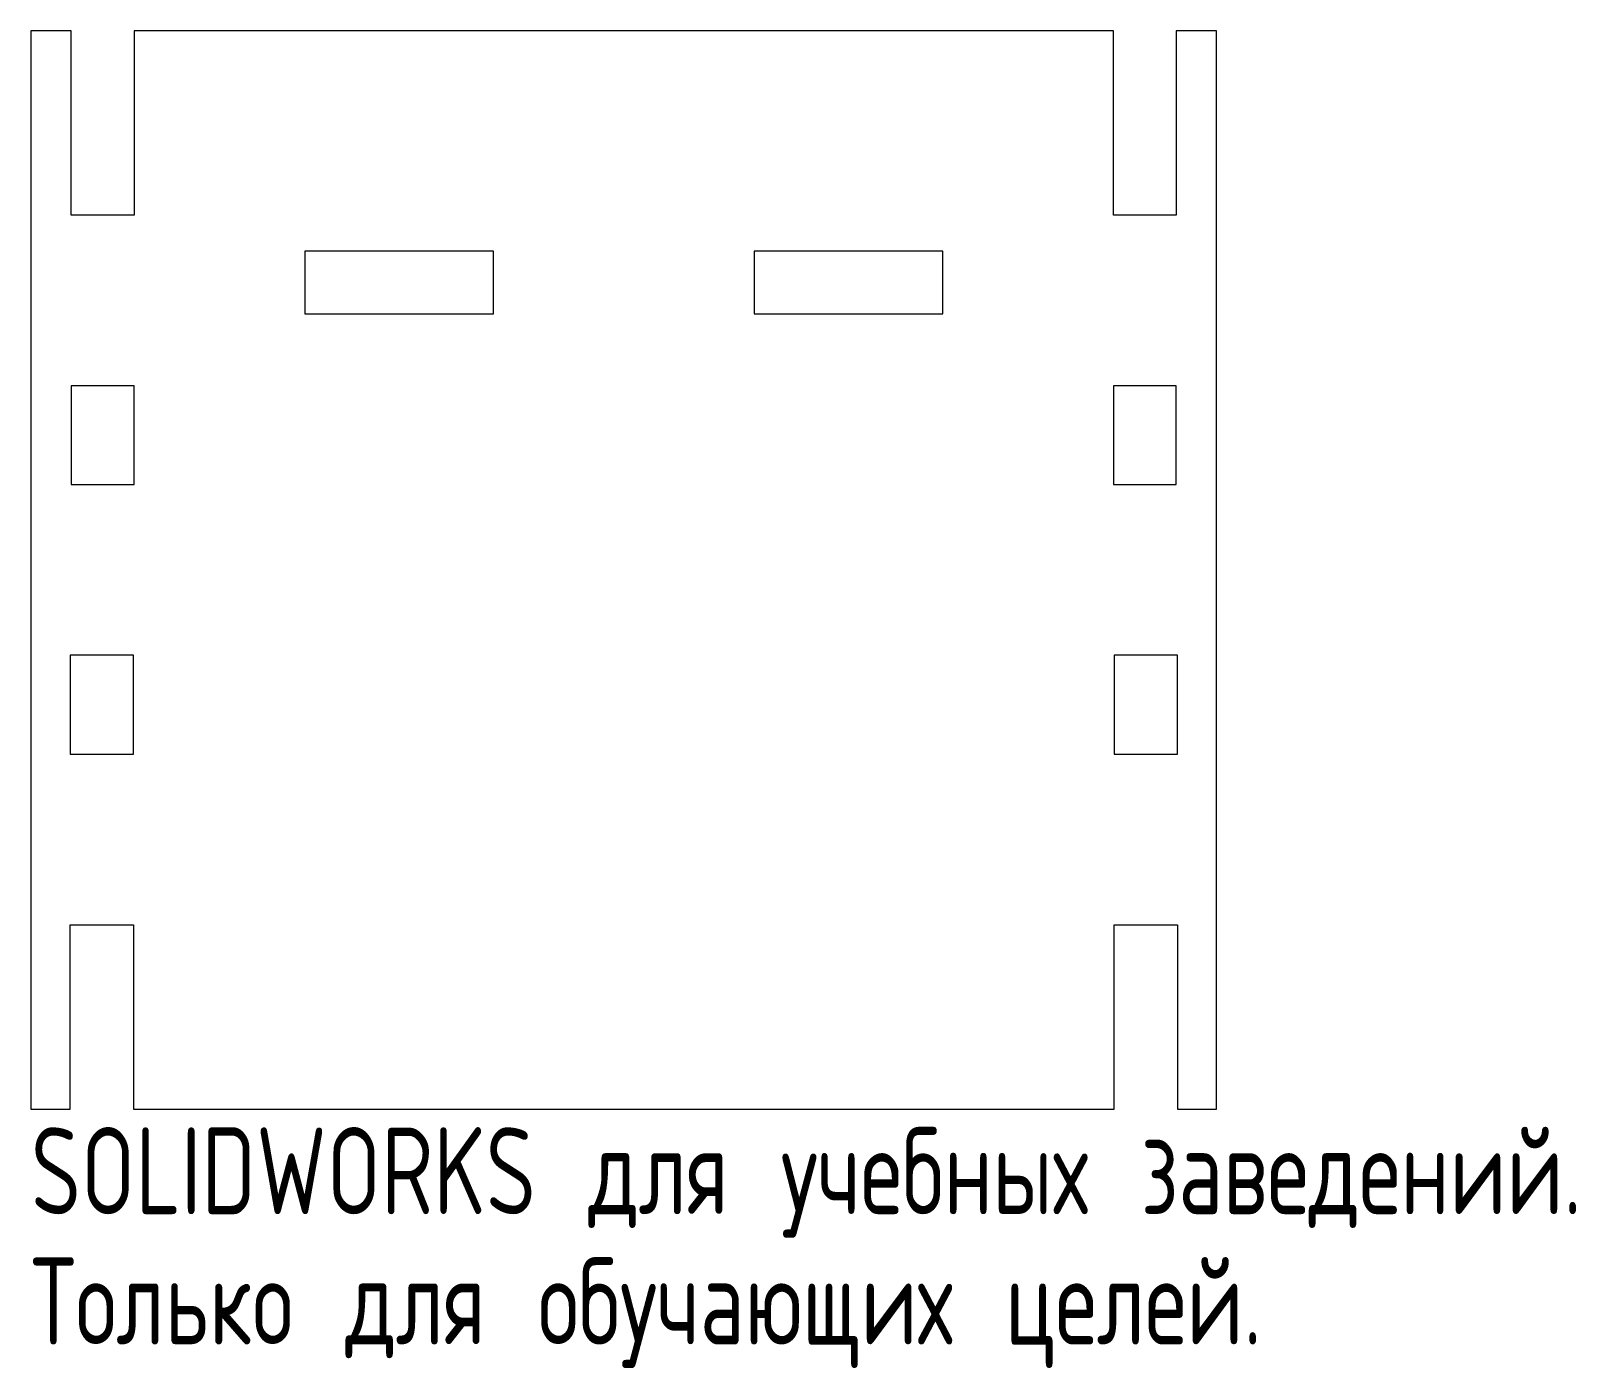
# Model space of a CAD drawing. Header units: millimetres. Extents: x -33 to 53, y -44.4 to 30.
import ezdxf

# ---------------------------------------------------------------- set-up
doc = ezdxf.new("R2010")
doc.units = ezdxf.units.MM
doc.styles.add('SLDTEXTSTYLE0', font='TXT', dxfattribs={"width": 0.7, "bigfont": 'bigfont'})

msp = doc.modelspace()

# ---------------------------------------------------------------- linework, layer by layer
at = {"color": 7, "linetype": 'Continuous', "lineweight": 15}
for p, q in [((-30.75, 30), (-33, 30)), ((-33, 30), (-33, -30)), ((-30.75, 19.75), (-30.75, 30)), ((27.25, 30), (-27.25, 30)), ((-27.25, 30), (-27.25, 19.75)), ((27.25, 19.75), (27.25, 30)), ((33, 30), (30.75, 30)), ((30.75, 30), (30.75, 19.75)), ((33, -30), (33, 30)), ((-27.25, 19.75), (-30.75, 19.75)), ((30.75, 19.75), (27.25, 19.75)), ((-17.75, 17.75), (-17.75, 14.25)), ((-7.25, 17.75), (-17.75, 17.75)), ((-7.25, 14.25), (-7.25, 17.75)), ((17.75, 17.75), (7.25, 17.75)), ((7.25, 17.75), (7.25, 14.25)), ((17.75, 14.25), (17.75, 17.75)), ((-17.75, 14.25), (-7.25, 14.25)), ((7.25, 14.25), (17.75, 14.25)), ((-30.75, 10.25), (-30.75, 4.75)), ((-27.25, 10.25), (-30.75, 10.25)), ((-27.25, 4.75), (-27.25, 10.25)), ((30.75, 10.25), (27.25, 10.25)), ((27.25, 10.25), (27.25, 4.75)), ((30.75, 4.75), (30.75, 10.25)), ((-30.75, 4.75), (-27.25, 4.75)), ((27.25, 4.75), (30.75, 4.75)), ((-30.817, -4.75), (-30.817, -10.25)), ((-27.297, -4.75), (-30.817, -4.75)), ((-27.297, -10.25), (-27.297, -4.75)), ((30.817, -4.75), (27.297, -4.75)), ((27.297, -4.75), (27.297, -10.25)), ((30.817, -10.25), (30.817, -4.75)), ((-30.817, -10.25), (-27.297, -10.25)), ((27.297, -10.25), (30.817, -10.25)), ((-30.817, -30), (-30.817, -19.75)), ((-30.817, -19.75), (-27.297, -19.75)), ((-27.297, -19.75), (-27.297, -30)), ((27.297, -30), (27.297, -19.75)), ((27.297, -19.75), (30.817, -19.75)), ((30.817, -19.75), (30.817, -30)), ((-33, -30), (-30.817, -30)), ((-27.297, -30), (27.297, -30)), ((30.817, -30), (33, -30))]:
    msp.add_line(p, q, dxfattribs=at)

# ---------------------------------------------------------------- texts
at = {"color": 7, "linetype": 'Continuous', "char_height": 4.83362, "attachment_point": 1, "style": 'SLDTEXTSTYLE0'}
for s, insert in [('SOLIDWORKS \\M+18474\\M+1847C\\M+18491 \\M+18485\\M+18489\\M+18475\\M+18471\\M+1847E\\M+1848D\\M+18487 \\M+18478\\M+18470\\M+18472\\M+18475\\M+18474\\M+18475\\M+1847E\\M+18479\\M+1847A.', (-33, -31.02)), ('\\M+18453\\M+18480\\M+1847C\\M+1848E\\M+1847B\\M+18480 \\M+18474\\M+1847C\\M+18491 \\M+18480\\M+18471\\M+18485\\M+18489\\M+18470\\M+18490\\M+1848B\\M+18479\\M+18487 \\M+18488\\M+18475\\M+1847C\\M+18475\\M+1847A.', (-33, -38.27))]:
    msp.add_mtext(s, dxfattribs=dict(at, insert=insert))

doc.saveas('drawing.dxf')
